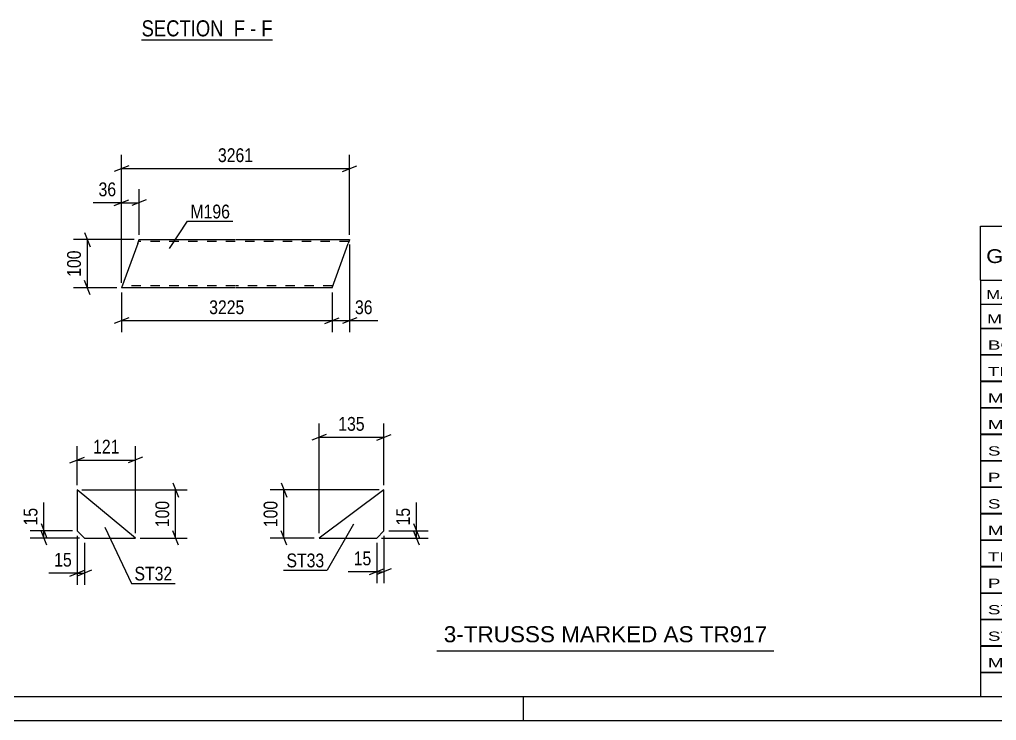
# Model space of a CAD drawing. Header units: millimetres. Extents: x 0 to 841, y 0 to 594.
# Drawn here: x 316.3 to 519.3, y 0 to 145.7 of the extents above; entities that cross this region are included whole.
import ezdxf

# ---------------------------------------------------------------- set-up
doc = ezdxf.new("R2010")
doc.units = ezdxf.units.MM
doc.linetypes.add('DXK_LINE_DOT2', pattern=[3.9198, 1.9599, -1.9599])
doc.styles.add('Arial', font='ARIAL.TTF', dxfattribs={"height": 0.2})
doc.styles.add('Arial Narrow', font='ARIALN.TTF', dxfattribs={"height": 0.2})

# ---------------------------------------------------------------- blocks, each defined once
blk = doc.blocks.new('Unknown-814735391-13088')
at = {"color": 7, "linetype": 'Continuous'}
blk.add_line((403, 14.5), (473, 14.5), dxfattribs=at)
at = {"color": 7, "style": 'Arial'}
blk.add_text('3-TRUSSS MARKED AS TR917', height=3.3428, dxfattribs=at).set_placement((404.45, 16.25))
blk = doc.blocks.new('Unknown-814735391-1133')
at = {"color": 5, "linetype": 'Continuous'}
for p, q in [((5, 5), (836, 5)), ((421, 0), (421, 5)), ((0, 0), (841, 0))]:
    blk.add_line(p, q, dxfattribs=at)
blk = doc.blocks.new('Unknown-814735391-13087')
at = {"color": 7, "linetype": 'Continuous'}
for p, q in [((516, 102.75), (676, 102.75)), ((516, 91.5), (516, 102.75)), ((676, 102.75), (676, 91.5)), ((516, 91.5), (676, 91.5)), ((516, 91.5), (516, 86.5)), ((676, 91.5), (676, 86.5)), ((516, 86.5), (676, 86.5)), ((516, 86.5), (516, 81.5)), ((540, 86.5), (540, 81.5)), ((575.5, 86.5), (575.5, 81.5)), ((601.5, 86.5), (601.5, 81.5)), ((614.5, 86.5), (614.5, 81.5)), ((632, 86.5), (632, 81.5)), ((654, 86.5), (654, 81.5)), ((676, 86.5), (676, 81.5)), ((516, 81.5), (676, 81.5)), ((516, 81.45), (516, 76.05)), ((516, 81.45), (676, 81.45)), ((540, 81.5), (540, 76)), ((575.5, 81.5), (575.5, 76)), ((601.5, 81.5), (601.5, 76)), ((614.5, 81.5), (614.5, 76)), ((632, 81.5), (632, 76)), ((654, 81.5), (654, 76)), ((676, 81.45), (676, 76.05)), ((516, 76.05), (676, 76.05)), ((516, 75.95), (516, 70.55)), ((516, 75.95), (676, 75.95)), ((540, 76), (540, 70.5)), ((575.5, 76), (575.5, 70.5)), ((601.5, 76), (601.5, 70.5)), ((614.5, 76), (614.5, 70.5)), ((632, 76), (632, 70.5)), ((654, 76), (654, 70.5)), ((676, 75.95), (676, 70.55)), ((516, 70.55), (676, 70.55)), ((516, 70.45), (516, 65.05)), ((516, 70.45), (676, 70.45)), ((540, 70.5), (540, 65)), ((575.5, 70.5), (575.5, 65)), ((601.5, 70.5), (601.5, 65)), ((614.5, 70.5), (614.5, 65)), ((632, 70.5), (632, 65)), ((654, 70.5), (654, 65)), ((676, 70.45), (676, 65.05)), ((516, 65.05), (676, 65.05)), ((540, 65), (540, 59.5)), ((575.5, 65), (575.5, 59.5)), ((601.5, 65), (601.5, 59.5)), ((614.5, 65), (614.5, 59.5)), ((632, 65), (632, 59.5)), ((654, 65), (654, 59.5)), ((516, 64.95), (516, 59.55)), ((516, 64.95), (676, 64.95)), ((676, 64.95), (676, 59.55)), ((516, 59.55), (676, 59.55)), ((516, 59.45), (516, 54.05)), ((516, 59.45), (676, 59.45)), ((540, 59.5), (540, 54)), ((575.5, 59.5), (575.5, 54)), ((601.5, 59.5), (601.5, 54)), ((614.5, 59.5), (614.5, 54)), ((632, 59.5), (632, 54)), ((654, 59.5), (654, 54)), ((676, 59.45), (676, 54.05)), ((516, 54.05), (676, 54.05)), ((516, 53.95), (516, 48.55)), ((516, 53.95), (676, 53.95)), ((540, 54), (540, 48.5)), ((575.5, 54), (575.5, 48.5)), ((601.5, 54), (601.5, 48.5)), ((614.5, 54), (614.5, 48.5)), ((632, 54), (632, 48.5)), ((654, 54), (654, 48.5)), ((676, 53.95), (676, 48.55)), ((516, 48.55), (676, 48.55)), ((516, 48.45), (516, 43.05)), ((516, 48.45), (676, 48.45)), ((540, 48.5), (540, 43)), ((575.5, 48.5), (575.5, 43)), ((601.5, 48.5), (601.5, 43)), ((614.5, 48.5), (614.5, 43)), ((632, 48.5), (632, 43)), ((654, 48.5), (654, 43)), ((676, 48.45), (676, 43.05)), ((516, 43.05), (676, 43.05)), ((516, 42.95), (516, 37.55)), ((516, 42.95), (676, 42.95)), ((540, 43), (540, 37.5)), ((575.5, 43), (575.5, 37.5)), ((601.5, 43), (601.5, 37.5)), ((614.5, 43), (614.5, 37.5)), ((632, 43), (632, 37.5)), ((654, 43), (654, 37.5)), ((676, 42.95), (676, 37.55)), ((516, 37.55), (676, 37.55)), ((516, 37.45), (516, 32.05)), ((516, 37.45), (676, 37.45)), ((540, 37.5), (540, 32)), ((575.5, 37.5), (575.5, 32)), ((601.5, 37.5), (601.5, 32)), ((614.5, 37.5), (614.5, 32)), ((632, 37.5), (632, 32)), ((654, 37.5), (654, 32)), ((676, 37.45), (676, 32.05)), ((516, 32.05), (676, 32.05)), ((516, 31.95), (516, 26.55)), ((516, 31.95), (676, 31.95)), ((540, 32), (540, 26.5)), ((575.5, 32), (575.5, 26.5)), ((601.5, 32), (601.5, 26.5)), ((614.5, 32), (614.5, 26.5)), ((632, 32), (632, 26.5)), ((654, 32), (654, 26.5)), ((676, 31.95), (676, 26.55)), ((516, 26.55), (676, 26.55)), ((516, 26.45), (516, 21.05)), ((516, 26.45), (676, 26.45)), ((540, 26.5), (540, 21)), ((575.5, 26.5), (575.5, 21)), ((601.5, 26.5), (601.5, 21)), ((614.5, 26.5), (614.5, 21)), ((632, 26.5), (632, 21)), ((654, 26.5), (654, 21)), ((676, 26.45), (676, 21.05)), ((516, 21.05), (676, 21.05)), ((516, 20.95), (516, 15.55)), ((516, 20.95), (676, 20.95)), ((540, 21), (540, 15.5)), ((575.5, 21), (575.5, 15.5)), ((601.5, 21), (601.5, 15.5)), ((614.5, 21), (614.5, 15.5)), ((632, 21), (632, 15.5)), ((654, 21), (654, 15.5)), ((676, 20.95), (676, 15.55)), ((516, 15.55), (676, 15.55)), ((516, 15.45), (516, 10.05)), ((516, 15.45), (676, 15.45)), ((540, 15.5), (540, 10)), ((575.5, 15.5), (575.5, 10)), ((601.5, 15.5), (601.5, 10)), ((614.5, 15.5), (614.5, 10)), ((632, 15.5), (632, 10)), ((654, 15.5), (654, 10)), ((676, 15.45), (676, 10.05)), ((516, 10.05), (676, 10.05)), ((516, 10), (676, 10)), ((516, 10), (516, 5)), ((632, 10), (632, 5)), ((654, 10), (654, 5)), ((676, 10), (676, 5)), ((516, 5), (676, 5))]:
    blk.add_line(p, q, dxfattribs=at)
at = {"color": 7, "style": 'Arial Narrow'}
for s, height, width, p in [('GENERAL NOTES & WELD DETAILS :', 2.8633, 1.4, (517.15, 95.06)), ('REFER TYP DRAWING TYP-01', 1.9089, 1.6, (600.7, 95.16)), ("MATERIAL LIST FOR ASSEMBLY MK'D", 1.9089, 1.6, (517.15, 87.56)), ('TR917', 1.909, 1.794707, (609.9, 87.47)), ('3', 1.91, 1.794707, (638.08, 87.56)), ('No. Required', 1.9089, 1.6, (647.41, 87.56)), ('Mark', 1.909, 1.7, (517.34, 82.5)), ('Profile', 1.909, 1.7, (550.41, 82.5)), ('Material', 1.909, 1.7, (580.54, 82.56)), ('No.', 1.909, 1.7, (605.5, 82.56)), ('Length', 1.909, 1.7, (616, 82.56)), ('Area', 1.909, 1.7, (638.5, 82.56)), ('Weight', 1.909, 1.7, (658, 82.56))]:
    blk.add_text(s, height=height, dxfattribs=dict(at, width=width)).set_placement(p)
at = {"color": 7, "linetype": 'Continuous', "style": 'Arial Narrow'}
for s, height, width, p in [('BC182', 1.909, 1.794707, (517.5, 77.06)), ('SHS132*6', 1.909, 1.794707, (542, 77.06)), ('E350', 1.909, 1.794707, (581.74, 77.06)), ('1', 1.91, 1.794707, (605.86, 77.06)), ('18327', 1.909, 1.794707, (616.4, 77.06)), ('9.7', 1.909, 1.794707, (642.32, 77.06)), ('435.1', 1.909, 1.794707, (658.96, 77.06)), ('TR917', 1.909, 1.794707, (517.5, 71.56)), ('SHS100*8', 1.909, 1.794707, (542, 71.56)), ('E350', 1.909, 1.794707, (581.74, 71.56)), ('1', 1.91, 1.794707, (605.86, 71.56)), ('18036', 1.909, 1.794707, (616.4, 71.56)), ('7.2', 1.909, 1.794707, (642.32, 71.56)), ('416.8', 1.909, 1.794707, (658.96, 71.56)), ('M177', 1.909, 1.794707, (517.5, 66.06)), ('SHS100*6', 1.909, 1.794707, (542, 66.06)), ('E350', 1.909, 1.794707, (581.74, 66.06)), ('7', 1.91, 1.794707, (605.86, 66.06)), ('3167', 1.909, 1.794707, (618.58, 66.06)), ('1.2', 1.909, 1.794707, (642.32, 66.06)), ('383.7', 1.909, 1.794707, (658.96, 66.06)), ('M196', 1.909, 1.794707, (517.5, 60.56)), ('SHS100*4', 1.909, 1.794707, (542, 60.56)), ('E350', 1.909, 1.794707, (581.74, 60.56)), ('8', 1.91, 1.794707, (605.86, 60.56)), ('3261', 1.909, 1.794707, (618.58, 60.56)), ('1.3', 1.909, 1.794707, (642.32, 60.56)), ('311.1', 1.909, 1.794707, (658.96, 60.56)), ('SP20', 1.909, 1.794707, (517.5, 55.06)), ('PL20*380', 1.909, 1.794707, (542, 55.06)), ('E350', 1.909, 1.794707, (581.74, 55.06)), ('6', 1.91, 1.794707, (605.86, 55.06)), ('380', 1.909, 1.794707, (620.77, 55.06)), ('0.3', 1.909, 1.794707, (642.32, 55.06)), ('136.0', 1.909, 1.794707, (658.96, 55.06)), ('PL581', 1.909, 1.794707, (517.5, 49.56)), ('PL12*300', 1.909, 1.794707, (542, 49.56)), ('E350', 1.909, 1.794707, (581.74, 49.56)), ('14', 1.909, 1.794707, (604.76, 49.56)), ('310', 1.909, 1.794707, (620.77, 49.56)), ('0.2', 1.909, 1.794707, (642.32, 49.56)), ('122.6', 1.909, 1.794707, (658.96, 49.56)), ('SP19', 1.909, 1.794707, (517.5, 44.06)), ('PL16*325', 1.909, 1.794707, (542, 44.06)), ('E350', 1.909, 1.794707, (581.74, 44.06)), ('4', 1.91, 1.794707, (605.86, 44.06)), ('325', 1.909, 1.794707, (620.77, 44.06)), ('0.2', 1.909, 1.794707, (642.32, 44.06)), ('53.1', 1.909, 1.794707, (661.14, 44.06)), ('M1362', 1.909, 1.794707, (517.5, 38.56)), ('RHS100*100*6', 1.9089, 1.794707, (542, 38.56)), ('E350', 1.909, 1.794707, (581.74, 38.56)), ('14', 1.909, 1.794707, (604.76, 38.56)), ('196', 1.909, 1.794707, (620.77, 38.56)), ('0.1', 1.909, 1.794707, (642.32, 38.56)), ('48.6', 1.909, 1.794707, (661.14, 38.56)), ('TB74', 1.909, 1.794707, (517.5, 33.06)), ('RHS150*110*6', 1.9089, 1.794707, (542, 33.06)), ('E350', 1.909, 1.794707, (581.74, 33.06)), ('6', 1.91, 1.794707, (605.86, 33.06)), ('200', 1.909, 1.794707, (620.77, 33.06)), ('0.1', 1.909, 1.794707, (642.32, 33.06)), ('28.0', 1.909, 1.794707, (661.14, 33.06)), ('PL538', 1.909, 1.794707, (517.5, 27.56)), ('PL10*150', 1.909, 1.794707, (542, 27.56)), ('E350', 1.909, 1.794707, (581.74, 27.56)), ('6', 1.91, 1.794707, (605.86, 27.56)), ('170', 1.909, 1.794707, (620.77, 27.56)), ('0.1', 1.909, 1.794707, (642.32, 27.56)), ('12.0', 1.909, 1.794707, (661.14, 27.56)), ('ST33', 1.909, 1.794707, (517.5, 22.06)), ('PL8*100', 1.909, 1.794707, (542, 22.06)), ('E350', 1.909, 1.794707, (581.74, 22.06)), ('24', 1.909, 1.794707, (604.76, 22.06)), ('135', 1.909, 1.794707, (620.77, 22.06)), ('0.0', 1.909, 1.794707, (642.32, 22.06)), ('10.0', 1.909, 1.794707, (661.14, 22.06)), ('ST32', 1.909, 1.794707, (517.5, 16.56)), ('PL8*100', 1.909, 1.794707, (542, 16.56)), ('E350', 1.909, 1.794707, (581.74, 16.56)), ('24', 1.909, 1.794707, (604.76, 16.56)), ('121', 1.909, 1.794707, (620.77, 16.56)), ('0.0', 1.909, 1.794707, (642.32, 16.56)), ('8.9', 1.909, 1.794707, (663.33, 16.56)), ('M1450', 1.909, 1.794707, (517.5, 11.06)), ('RHS100*100*6', 1.9089, 1.794707, (542, 11.06)), ('E350', 1.909, 1.794707, (581.74, 11.06)), ('1', 1.91, 1.794707, (605.86, 11.06)), ('220', 1.909, 1.794707, (620.77, 11.06)), ('0.1', 1.909, 1.794707, (642.32, 11.06)), ('3.9', 1.909, 1.794707, (663.33, 11.06)), ('Total', 1.909, 1.7, (618.33, 6.5)), ('44.5', 1.909, 1.794707, (639.64, 6.5)), ('1969.9', 1.909, 1.794707, (656.77, 6.5))]:
    blk.add_text(s, height=height, dxfattribs=dict(at, width=width)).set_placement(p)
blk = doc.blocks.new('Unknown-814735391-17 - 6020')
at = {"color": 6, "linetype": 'Continuous'}
blk.add_line((341.66, 141.41), (368.87, 141.41), dxfattribs=at)
at = {"color": 0, "linetype": 'Continuous'}
for points in [[(359.76, 142.16), (359.76, 145.66), (341.66, 145.66), (341.66, 142.16)], [(363.16, 142.16), (363.16, 145.66), (360.81, 145.66), (360.81, 142.16)], [(365.48, 142.16), (365.48, 145.66), (364.21, 145.66), (364.21, 142.16)], [(368.87, 142.16), (368.87, 145.66), (366.53, 145.66), (366.53, 142.16)]]:
    blk.add_wipeout(points, dxfattribs=at)
at = {"color": 7, "linetype": 'Continuous', "style": 'Arial Narrow'}
for s, p in [('SECTION ', (341.66, 142.16)), ('F', (360.81, 142.16)), ('F', (366.53, 142.16)), ('-', (364.21, 142.16))]:
    blk.add_text(s, height=3.34, dxfattribs=at).set_placement(p)
blk = doc.blocks.new('Part-814735391-2638 - 2622')
at = {"color": 2, "linetype": 'Continuous'}
for p, q in [((340.84, 99.13), (341.13, 99.93)), ((341.13, 99.93), (361.13, 99.93)), ((361.23, 99.93), (384.87, 99.93)), ((384.78, 99.7), (384.57, 99.13)), ((384.84, 99.87), (384.78, 99.7)), ((384.87, 99.93), (384.84, 99.87)), ((340.84, 99.13), (337.49, 89.93)), ((381.23, 89.93), (384.57, 99.13)), ((361.13, 89.93), (337.49, 89.93)), ((381.23, 89.93), (361.23, 89.93))]:
    blk.add_line(p, q, dxfattribs=at)
at = {"color": 7, "linetype": 'DXK_LINE_DOT2'}
for p, q in [((361.13, 99.53), (340.98, 99.53)), ((341.1, 99.87), (341.04, 99.7)), ((341.13, 99.93), (341.1, 99.87)), ((384.72, 99.53), (361.23, 99.53)), ((384.87, 99.93), (384.78, 99.7)), ((361.13, 90.33), (337.63, 90.33)), ((381.37, 90.33), (361.23, 90.33))]:
    blk.add_line(p, q, dxfattribs=at)
blk = doc.blocks.new('Part-814735391-2169 - 2153')
at = {"color": 2, "linetype": 'Continuous'}
for p, q in [((328.27, 47.9), (328.27, 39.4)), ((340.36, 37.9), (328.27, 47.9)), ((328.27, 39.4), (329.77, 37.9)), ((329.77, 37.9), (340.36, 37.9))]:
    blk.add_line(p, q, dxfattribs=at)
blk = doc.blocks.new('Part-814735391-2097 - 2081')
at = {"color": 2, "linetype": 'Continuous'}
for p, q in [((392.02, 47.9), (378.52, 37.9)), ((392.02, 39.4), (392.02, 47.9)), ((390.52, 37.9), (392.02, 39.4)), ((378.52, 37.9), (390.52, 37.9))]:
    blk.add_line(p, q, dxfattribs=at)
blk = doc.blocks.new('StraightDimension-814735391-12802 - 2622')
at = {"color": 7, "linetype": 'Continuous'}
for p, q in [((340.13, 99.93), (327.54, 99.93)), ((329.79, 101.43), (330.99, 98.43)), ((330.39, 89.93), (330.39, 99.93)), ((330.99, 88.43), (329.79, 91.43)), ((336.49, 89.93), (327.54, 89.93))]:
    blk.add_line(p, q, dxfattribs=at)
at = {"color": 0}
blk.add_wipeout([(329.64, 98.27), (325.44, 98.27), (325.44, 91.59), (329.64, 91.59)], dxfattribs=at)
at = {"color": 3, "style": 'Arial Narrow'}
blk.add_text('100', height=2.863, rotation=90.0002, dxfattribs=at).set_placement((329.04, 92.19))
blk = doc.blocks.new('StraightDimension-814735391-2698 - 2622')
at = {"color": 7, "linetype": 'Continuous'}
for p, q in [((337.49, 90.93), (337.49, 117.54)), ((384.87, 100.93), (384.87, 117.54)), ((338.99, 115.29), (335.99, 114.09)), ((337.49, 114.69), (384.87, 114.69)), ((383.37, 114.09), (386.37, 115.29))]:
    blk.add_line(p, q, dxfattribs=at)
at = {"color": 0}
blk.add_wipeout([(365.43, 115.44), (365.43, 119.64), (356.92, 119.64), (356.92, 115.44)], dxfattribs=at)
at = {"color": 3, "style": 'Arial Narrow'}
blk.add_text('3261', height=2.863, dxfattribs=at).set_placement((357.52, 116.04))
blk = doc.blocks.new('StraightDimension-814735391-2641 - 2622')
at = {"color": 7, "linetype": 'Continuous'}
for p, q in [((337.49, 88.93), (337.49, 80.69)), ((381.23, 88.93), (381.23, 80.69)), ((338.99, 83.69), (335.99, 82.49)), ((379.73, 82.49), (382.73, 83.69)), ((337.49, 83.09), (381.23, 83.09))]:
    blk.add_line(p, q, dxfattribs=at)
at = {"color": 0}
blk.add_wipeout([(363.61, 83.84), (363.61, 88.04), (355.1, 88.04), (355.1, 83.84)], dxfattribs=at)
at = {"color": 3, "style": 'Arial Narrow'}
blk.add_text('3225', height=2.863, dxfattribs=at).set_placement((355.7, 84.44))
blk = doc.blocks.new('StraightDimension-814735391-2661 - 2622')
at = {"color": 7, "linetype": 'Continuous'}
for p, q in [((384.87, 98.93), (384.87, 80.69)), ((381.23, 88.93), (381.23, 80.69)), ((379.73, 82.49), (382.73, 83.69)), ((386.37, 83.69), (383.37, 82.49)), ((381.23, 83.09), (384.87, 83.09))]:
    blk.add_line(p, q, dxfattribs=at)
at = {"color": 0}
blk.add_wipeout([(390.25, 83.84), (390.25, 88.04), (385.39, 88.04), (385.39, 83.84)], dxfattribs=at)
at = {"color": 7, "linetype": 'Continuous'}
blk.add_line((384.87, 83.09), (390.77, 83.09), dxfattribs=at)
blk.add_line((384.87, 83.09), (390.77, 83.09), dxfattribs=at)
at = {"color": 3, "style": 'Arial Narrow'}
blk.add_text('36', height=2.863, dxfattribs=at).set_placement((385.99, 84.44))
blk = doc.blocks.new('StraightDimension-814735391-2679 - 2622')
at = {"color": 7, "linetype": 'Continuous'}
for p, q in [((337.49, 90.93), (337.49, 110.44)), ((341.13, 100.93), (341.13, 110.44)), ((335.99, 106.99), (338.99, 108.19)), ((337.49, 107.59), (341.13, 107.59)), ((342.63, 108.19), (339.63, 106.99))]:
    blk.add_line(p, q, dxfattribs=at)
at = {"color": 0}
blk.add_wipeout([(336.96, 108.34), (336.96, 112.54), (332.11, 112.54), (332.11, 108.34)], dxfattribs=at)
at = {"color": 7, "linetype": 'Continuous'}
blk.add_line((337.49, 107.59), (331.58, 107.59), dxfattribs=at)
blk.add_line((337.49, 107.59), (331.58, 107.59), dxfattribs=at)
at = {"color": 3, "style": 'Arial Narrow'}
blk.add_text('36', height=2.863, dxfattribs=at).set_placement((332.71, 108.94))
blk = doc.blocks.new('StraightDimension-814735391-2205 - 2153')
at = {"color": 7, "linetype": 'Continuous'}
for p, q in [((328.27, 38.4), (328.27, 28.22)), ((329.77, 36.9), (329.77, 28.22)), ((326.77, 30.02), (329.77, 31.22)), ((331.27, 31.22), (328.27, 30.02)), ((328.27, 30.62), (329.77, 30.62))]:
    blk.add_line(p, q, dxfattribs=at)
at = {"color": 0}
blk.add_wipeout([(327.75, 31.37), (327.75, 35.57), (322.89, 35.57), (322.89, 31.37)], dxfattribs=at)
at = {"color": 7, "linetype": 'Continuous'}
blk.add_line((328.27, 30.62), (322.37, 30.62), dxfattribs=at)
blk.add_line((328.27, 30.62), (322.37, 30.62), dxfattribs=at)
at = {"color": 3, "style": 'Arial Narrow'}
blk.add_text('15', height=2.863, dxfattribs=at).set_placement((323.49, 31.97))
blk = doc.blocks.new('StraightDimension-814735391-2195 - 2153')
at = {"color": 7, "linetype": 'Continuous'}
for p, q in [((328.27, 48.9), (328.27, 56.97)), ((340.36, 38.9), (340.36, 56.97)), ((326.77, 53.52), (329.77, 54.72)), ((328.27, 54.12), (340.36, 54.12)), ((341.86, 54.72), (338.86, 53.52))]:
    blk.add_line(p, q, dxfattribs=at)
at = {"color": 0}
blk.add_wipeout([(337.66, 54.87), (337.66, 59.07), (330.98, 59.07), (330.98, 54.87)], dxfattribs=at)
at = {"color": 3, "style": 'Arial Narrow'}
blk.add_text('121', height=2.863, dxfattribs=at).set_placement((331.58, 55.47))
blk = doc.blocks.new('StraightDimension-814735391-2171 - 2153')
at = {"color": 7, "linetype": 'Continuous'}
for p, q in [((348.13, 49.4), (349.33, 46.4)), ((329.27, 47.9), (351.13, 47.9)), ((348.73, 37.9), (348.73, 47.9)), ((349.33, 36.4), (348.13, 39.4)), ((341.36, 37.9), (351.13, 37.9))]:
    blk.add_line(p, q, dxfattribs=at)
at = {"color": 0}
blk.add_wipeout([(347.98, 46.24), (343.78, 46.24), (343.78, 39.56), (347.98, 39.56)], dxfattribs=at)
at = {"color": 3, "style": 'Arial Narrow'}
blk.add_text('100', height=2.863, rotation=90.0002, dxfattribs=at).set_placement((347.38, 40.16))
blk = doc.blocks.new('StraightDimension-814735391-2183 - 2153')
at = {"color": 7, "linetype": 'Continuous'}
for p, q in [((320.76, 40.9), (321.96, 37.9)), ((327.27, 39.4), (318.51, 39.4)), ((321.96, 36.4), (320.76, 39.4)), ((321.36, 37.9), (321.36, 39.4)), ((328.77, 37.9), (318.51, 37.9))]:
    blk.add_line(p, q, dxfattribs=at)
at = {"color": 0}
blk.add_wipeout([(320.61, 44.78), (316.41, 44.78), (316.41, 39.92), (320.61, 39.92)], dxfattribs=at)
at = {"color": 7, "linetype": 'Continuous'}
blk.add_line((321.36, 39.4), (321.36, 45.31), dxfattribs=at)
blk.add_line((321.36, 39.4), (321.36, 45.31), dxfattribs=at)
at = {"color": 3, "style": 'Arial Narrow'}
blk.add_text('15', height=2.863, rotation=90.0002, dxfattribs=at).set_placement((320.01, 40.52))
blk = doc.blocks.new('StraightDimension-814735391-2126 - 2081')
at = {"color": 7, "linetype": 'Continuous'}
for p, q in [((370.63, 49.4), (371.83, 46.4)), ((391.02, 47.9), (368.38, 47.9)), ((371.23, 37.9), (371.23, 47.9)), ((371.83, 36.4), (370.63, 39.4)), ((377.52, 37.9), (368.38, 37.9))]:
    blk.add_line(p, q, dxfattribs=at)
at = {"color": 0}
blk.add_wipeout([(370.48, 46.25), (366.28, 46.25), (366.28, 39.56), (370.48, 39.56)], dxfattribs=at)
at = {"color": 3, "style": 'Arial Narrow'}
blk.add_text('100', height=2.863, rotation=90.0002, dxfattribs=at).set_placement((369.88, 40.16))
blk = doc.blocks.new('StraightDimension-814735391-2099 - 2081')
at = {"color": 7, "linetype": 'Continuous'}
for p, q in [((390.52, 36.9), (390.52, 28.5)), ((392.02, 38.4), (392.02, 28.5)), ((389.02, 30.3), (392.02, 31.5)), ((393.52, 31.5), (390.52, 30.3)), ((390.52, 30.9), (392.02, 30.9))]:
    blk.add_line(p, q, dxfattribs=at)
at = {"color": 0}
blk.add_wipeout([(389.99, 31.65), (389.99, 35.85), (385.13, 35.85), (385.13, 31.65)], dxfattribs=at)
at = {"color": 7, "linetype": 'Continuous'}
blk.add_line((390.52, 30.9), (384.61, 30.9), dxfattribs=at)
blk.add_line((390.52, 30.9), (384.61, 30.9), dxfattribs=at)
at = {"color": 3, "style": 'Arial Narrow'}
blk.add_text('15', height=2.863, dxfattribs=at).set_placement((385.73, 32.25))
blk = doc.blocks.new('StraightDimension-814735391-2138 - 2081')
at = {"color": 7, "linetype": 'Continuous'}
for p, q in [((398.17, 40.9), (399.37, 37.9)), ((393.02, 39.4), (401.17, 39.4)), ((399.37, 36.4), (398.17, 39.4)), ((398.77, 37.9), (398.77, 39.4)), ((391.52, 37.9), (401.17, 37.9))]:
    blk.add_line(p, q, dxfattribs=at)
at = {"color": 0}
blk.add_wipeout([(398.02, 44.79), (393.82, 44.79), (393.82, 39.93), (398.02, 39.93)], dxfattribs=at)
at = {"color": 7, "linetype": 'Continuous'}
blk.add_line((398.77, 39.4), (398.77, 45.31), dxfattribs=at)
blk.add_line((398.77, 39.4), (398.77, 45.31), dxfattribs=at)
at = {"color": 3, "style": 'Arial Narrow'}
blk.add_text('15', height=2.863, rotation=90.0002, dxfattribs=at).set_placement((397.42, 40.53))
blk = doc.blocks.new('StraightDimension-814735391-2114 - 2081')
at = {"color": 7, "linetype": 'Continuous'}
for p, q in [((378.52, 38.9), (378.52, 61.7)), ((392.02, 48.9), (392.02, 61.7)), ((380.02, 59.45), (377.02, 58.25)), ((390.52, 58.25), (393.52, 59.45)), ((378.52, 58.85), (392.02, 58.85))]:
    blk.add_line(p, q, dxfattribs=at)
at = {"color": 0}
blk.add_wipeout([(388.61, 59.6), (388.61, 63.8), (381.92, 63.8), (381.92, 59.6)], dxfattribs=at)
at = {"color": 3, "style": 'Arial Narrow'}
blk.add_text('135', height=2.863, dxfattribs=at).set_placement((382.52, 60.2))
blk = doc.blocks.new('Mark-814735391-2634 - 2622')
at = {"color": 0}
blk.add_wipeout([(360.04, 104.33), (360.04, 107.33), (351.81, 107.33), (351.81, 104.33)], dxfattribs=at)
blk.add_wipeout([(360.04, 104.33), (360.04, 107.33), (351.81, 107.33), (351.81, 104.33)], dxfattribs=at)
at = {"color": 30, "linetype": 'Continuous'}
for p, q in [((347.43, 98.06), (351.21, 103.73)), ((351.21, 103.73), (360.64, 103.73))]:
    blk.add_line(p, q, dxfattribs=at)
at = {"color": 3, "style": 'Arial Narrow'}
blk.add_text('M196', height=2.863, dxfattribs=at).set_placement((351.81, 104.33))
blk = doc.blocks.new('Mark-814735391-2165 - 2153')
at = {"color": 0}
blk.add_wipeout([(348.03, 29.09), (348.03, 32.09), (340.18, 32.09), (340.18, 29.09)], dxfattribs=at)
blk.add_wipeout([(348.03, 29.09), (348.03, 32.09), (340.18, 32.09), (340.18, 29.09)], dxfattribs=at)
at = {"color": 30, "linetype": 'Continuous'}
for p, q in [((334.05, 40.16), (339.58, 28.49)), ((339.58, 28.49), (348.63, 28.49))]:
    blk.add_line(p, q, dxfattribs=at)
at = {"color": 3, "style": 'Arial Narrow'}
blk.add_text('ST32', height=2.863, dxfattribs=at).set_placement((340.18, 29.09))
blk = doc.blocks.new('Mark-814735391-2093 - 2081')
at = {"color": 0}
blk.add_wipeout([(379.62, 31.82), (379.62, 34.82), (371.76, 34.82), (371.76, 31.82)], dxfattribs=at)
blk.add_wipeout([(379.62, 31.82), (379.62, 34.82), (371.76, 34.82), (371.76, 31.82)], dxfattribs=at)
at = {"color": 30, "linetype": 'Continuous'}
for p in [(385.72, 40.77), (371.16, 31.22)]:
    blk.add_line(p, (380.22, 31.22), dxfattribs=at)
at = {"color": 3, "style": 'Arial Narrow'}
blk.add_text('ST33', height=2.863, dxfattribs=at).set_placement((371.76, 31.82))

msp = doc.modelspace()

# ---------------------------------------------------------------- block references
for name in ['Unknown-814735391-1133', 'Unknown-814735391-13087', 'Part-814735391-2638 - 2622', 'Part-814735391-2169 - 2153', 'Part-814735391-2097 - 2081', 'Unknown-814735391-13088']:
    msp.add_blockref(name, (0, 0))

# ---------------------------------------------------------------- next in the draw order: block references
for name in ['Unknown-814735391-17 - 6020', 'StraightDimension-814735391-12802 - 2622', 'StraightDimension-814735391-2126 - 2081', 'StraightDimension-814735391-2205 - 2153']:
    msp.add_blockref(name, (0, 0))

# ---------------------------------------------------------------- next in the draw order: block references
for name in ['StraightDimension-814735391-2698 - 2622', 'StraightDimension-814735391-2641 - 2622', 'StraightDimension-814735391-2195 - 2153', 'StraightDimension-814735391-2099 - 2081']:
    msp.add_blockref(name, (0, 0))

# ---------------------------------------------------------------- next in the draw order: block references
for name in ['StraightDimension-814735391-2679 - 2622', 'Mark-814735391-2634 - 2622', 'StraightDimension-814735391-2661 - 2622', 'StraightDimension-814735391-2171 - 2153', 'StraightDimension-814735391-2138 - 2081']:
    msp.add_blockref(name, (0, 0))

# ---------------------------------------------------------------- next in the draw order: block references
for name in ['StraightDimension-814735391-2114 - 2081', 'StraightDimension-814735391-2183 - 2153', 'Mark-814735391-2165 - 2153']:
    msp.add_blockref(name, (0, 0))

# ---------------------------------------------------------------- next in the draw order: block references
msp.add_blockref('Mark-814735391-2093 - 2081', (0, 0))

doc.saveas('drawing.dxf')
